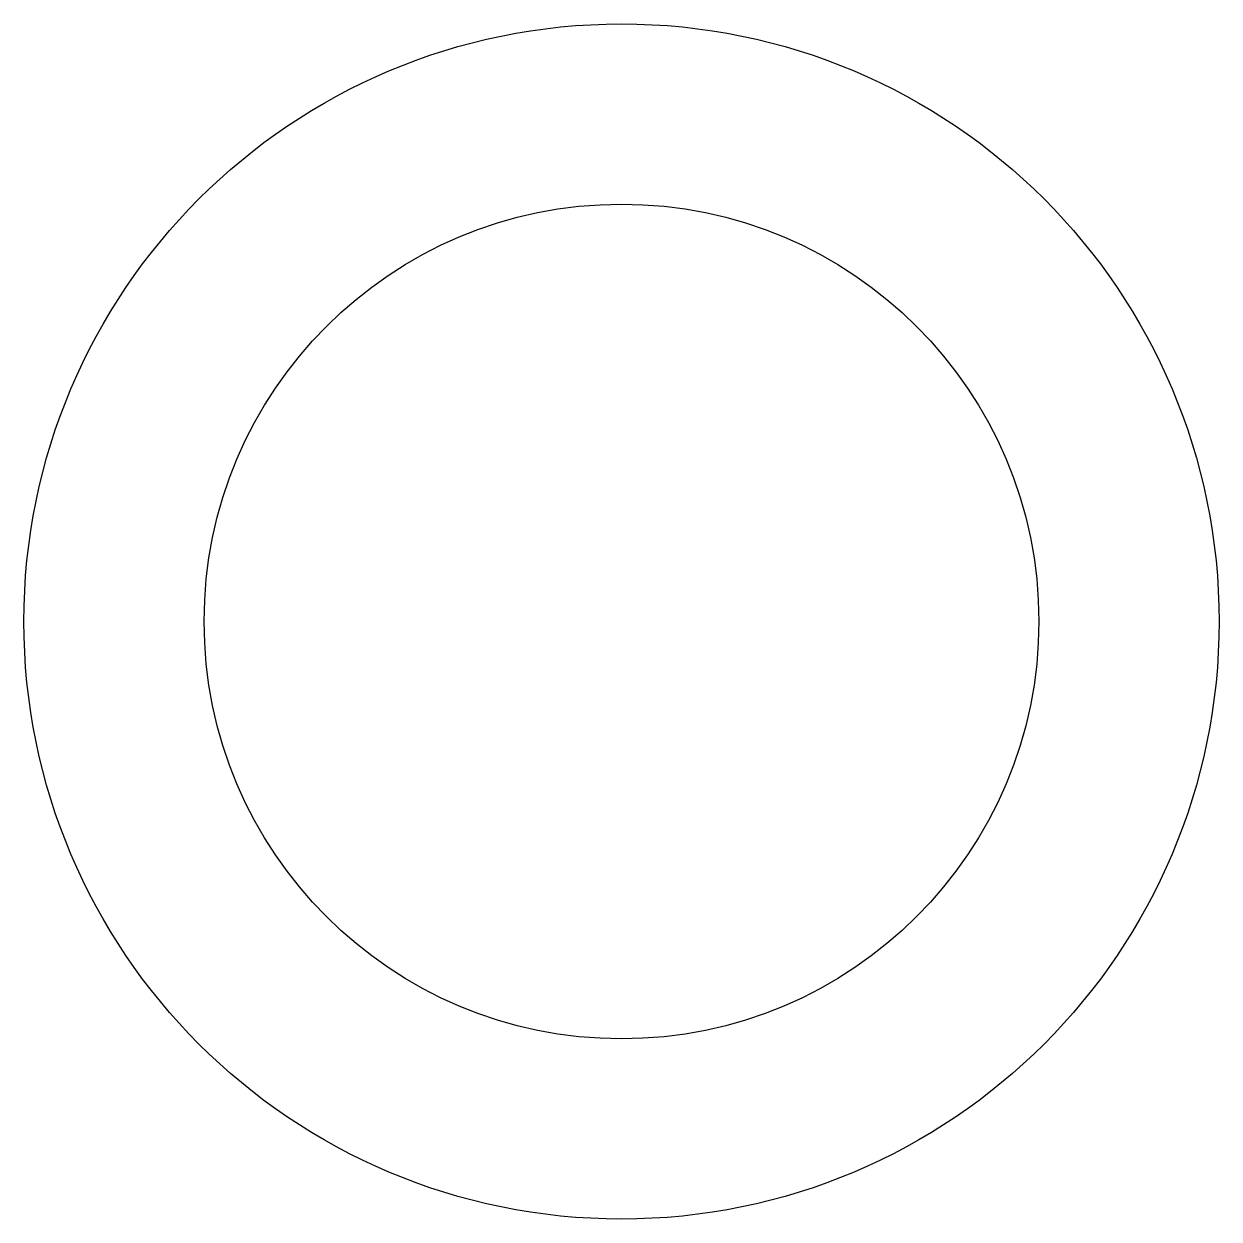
# Model space of a CAD drawing. Header units: millimetres. Extents: x -4.12 to 4.12, y -4.12 to 4.12.
import ezdxf

# ---------------------------------------------------------------- set-up
doc = ezdxf.new("R2010")
doc.units = ezdxf.units.MM
doc.layers.add('OBJECT', color=178, linetype='Continuous', lineweight=25, true_color=0x000000)

msp = doc.modelspace()

# ---------------------------------------------------------------- linework, layer by layer
at = {"layer": 'OBJECT'}
for radius in [4.1176, 2.8758]:
    msp.add_circle((0, 0), radius, dxfattribs=at)

doc.saveas('drawing.dxf')
